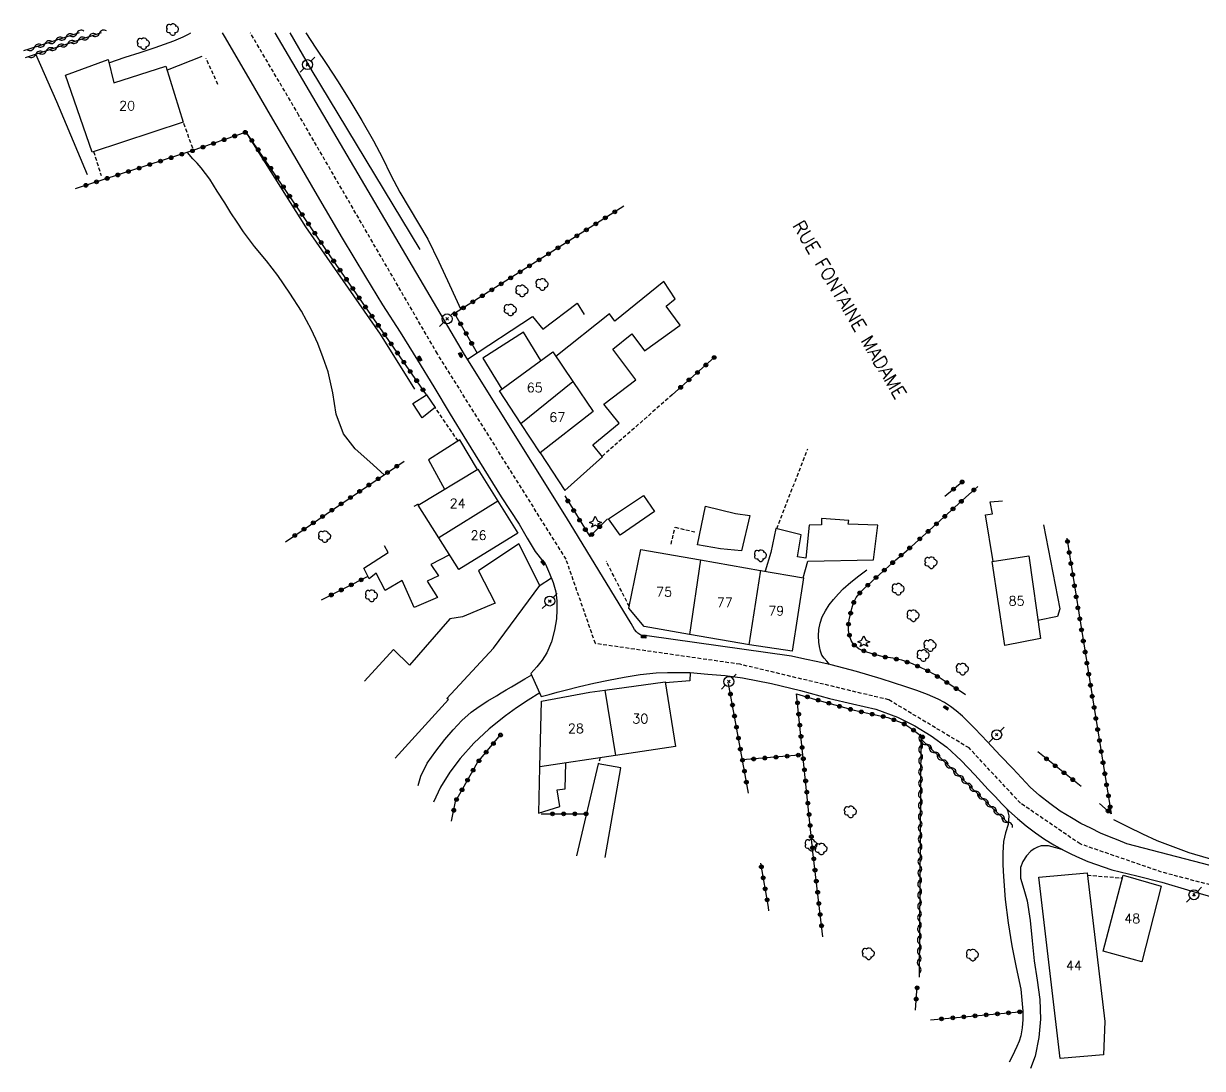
# Model space of a CAD drawing. Header units: millimetres. Extents: x 109230 to 109856, y 121000 to 122001.
# Drawn here: x 109303.2 to 109461.1, y 121861.3 to 122001.2 of the extents above; entities that cross this region are included whole.
import ezdxf
from ezdxf.enums import TextEntityAlignment as Align

# ---------------------------------------------------------------- set-up
doc = ezdxf.new("R2010")
doc.units = ezdxf.units.MM
doc.linetypes.add('DASHED', pattern=[0.75, 0.5, -0.25])
doc.layers.get('0').update_dxf_attribs({"linetype": 'CONTINUOUS'})
for name, color, linetype in [('W0001', 6, 'DASHED'), ('W0008', 7, 'CONTINUOUS'), ('W0014', 7, 'CONTINUOUS'), ('W0017', 7, 'CONTINUOUS'), ('W0101', 7, 'CONTINUOUS'), ('W0104', 1, 'CONTINUOUS'), ('W0112', 1, 'DASHED'), ('W0211', 2, 'CONTINUOUS'), ('W0214', 2, 'CONTINUOUS'), ('W0300', 7, 'CONTINUOUS'), ('W0303', 7, 'CONTINUOUS'), ('W0310', 3, 'CONTINUOUS'), ('W0322', 7, 'CONTINUOUS'), ('W0323', 7, 'CONTINUOUS'), ('W0330', 7, 'CONTINUOUS'), ('W0401', 7, 'CONTINUOUS'), ('W0473', 7, 'CONTINUOUS'), ('W0989', 7, 'CONTINUOUS'), ('W0991', 7, 'CONTINUOUS'), ('W1102', 7, 'CONTINUOUS')]:
    doc.layers.add(name, color=color, linetype=linetype)
doc.styles.get("Standard").update_dxf_attribs({"font": 'romans.shx', "width": 0.85})

# ---------------------------------------------------------------- blocks, each defined once
blk = doc.blocks.new('T300')
for p, q in [((-0.8, 0.51), (-0.86, 0.34)), ((-0.86, 0.34), (-0.86, 0.17)), ((-0.86, 0.17), (-0.74, 0.06)), ((-0.69, 0.63), (-0.8, 0.51)), ((-0.8, -0.06), (-0.74, 0.06)), ((-0.74, 0.06), (-0.69, 0.11)), ((-0.57, 0.69), (-0.69, 0.63)), ((-0.46, 0.69), (-0.57, 0.69)), ((-0.29, 0.63), (-0.46, 0.69)), ((-0.29, 0.63), (-0.17, 0.74)), ((-0.23, 0.57), (-0.29, 0.63)), ((-0.17, 0.74), (-0.06, 0.8)), ((-0.06, 0.8), (0.06, 0.8)), ((0.06, 0.8), (0.23, 0.74)), ((0.23, 0.74), (0.34, 0.63)), ((0.34, 0.63), (0.4, 0.51)), ((0.46, 0.46), (0.34, 0.46)), ((0.4, 0.51), (0.4, 0.46)), ((0.57, 0.4), (0.46, 0.46)), ((0.57, 0.4), (0.69, 0.29)), ((0.69, 0.29), (0.74, 0.17)), ((0.74, 0.06), (0.69, -0.17)), ((0.74, 0.17), (0.74, 0.06)), ((-0.8, -0.17), (-0.8, -0.06)), ((-0.8, -0.23), (-0.8, -0.17)), ((-0.74, -0.34), (-0.8, -0.23)), ((-0.69, -0.4), (-0.74, -0.34)), ((-0.51, -0.46), (-0.69, -0.4)), ((-0.4, -0.46), (-0.51, -0.46)), ((-0.4, -0.46), (-0.34, -0.46)), ((-0.34, -0.46), (-0.34, -0.4)), ((-0.34, -0.51), (-0.34, -0.46)), ((-0.29, -0.63), (-0.34, -0.51)), ((-0.17, -0.74), (-0.29, -0.63)), ((-0.06, -0.8), (-0.17, -0.74)), ((0.06, -0.8), (-0.06, -0.8)), ((0.17, -0.74), (0.06, -0.8)), ((0.23, -0.69), (0.17, -0.74)), ((0.29, -0.46), (0.23, -0.46)), ((0.29, -0.63), (0.23, -0.69)), ((0.46, -0.4), (0.29, -0.46)), ((0.34, -0.51), (0.29, -0.63)), ((0.34, -0.51), (0.34, -0.46)), ((0.57, -0.34), (0.46, -0.4)), ((0.63, -0.29), (0.57, -0.34)), ((0.69, -0.17), (0.63, -0.29))]:
    blk.add_line(p, q)
blk = doc.blocks.new('T303')
for p, q in [((-0.77, 0), (-0.28, 0.21)), ((-0.28, -0.21), (-0.77, 0)), ((-0.28, 0.21), (0, 0.83)), ((0, 0.83), (0.28, 0.21)), ((0.28, 0.21), (0.83, 0)), ((0.83, 0), (0.28, -0.21)), ((-0.49, -0.63), (-0.28, -0.21)), ((0, -0.35), (-0.49, -0.63)), ((0.56, -0.63), (0, -0.35)), ((0.28, -0.21), (0.56, -0.63))]:
    blk.add_line(p, q)
blk = doc.blocks.new('T473')
for p, q in [((-0.166667, 0.166667), (0.166667, -0.166667)), ((-0.166667, -0.166667), (0.166667, 0.166667)), ((0.500001, 0.500001), (1.000002, 1.000002)), ((-1.000002, -1.000002), (-0.500001, -0.500001))]:
    blk.add_line(p, q)
blk.add_ellipse((0, 0), major_axis=(0.471405, 0.471405), ratio=1, start_param=5.4977871438, end_param=11.780972451)
blk = doc.blocks.new('T401')
for p, q in [((-0.3, 0.3), (0, 0.3)), ((-0.3, -0.25), (-0.3, 0.3)), ((-0.3, 0.15), (0, 0.15)), ((-0.3, 0), (0, 0)), ((0, 0.3), (0, -0.25)), ((-0.3, -0.15), (0, -0.15)), ((-0.3, -0.25), (-0.3, -0.3)), ((-0.3, -0.3), (0, -0.3)), ((0, -0.3), (0, -0.25))]:
    blk.add_line(p, q)
blk = doc.blocks.new('t323o')
at = {"color": 0, "linetype": 'Continuous'}
for radius in [0.25, 0.15]:
    blk.add_circle((0, 0), radius, dxfattribs=at)
blk = doc.blocks.new('t310o')
at = {"color": 0, "linetype": 'Continuous'}
for centre, start, end in [((-0.5, 0.38), 216.8699, 323.1304), ((0.5, -0.37), 36.8699, 143.1303)]:
    blk.add_arc(centre, 0.625, start, end, dxfattribs=at)
blk = doc.blocks.new('t322o')
at = {"color": 0, "linetype": 'Continuous'}
for radius in [0.25, 0.15]:
    blk.add_circle((0, 0), radius, dxfattribs=at)

msp = doc.modelspace()

# ---------------------------------------------------------------- linework, layer by layer
at = {"layer": 'W0001'}
msp.add_lwpolyline([(109552.23, 121885.27), (109544.83, 121887.43), (109524.53, 121884.77), (109504.2, 121881.17), (109487.43, 121879.33), (109470.9, 121883.6), (109455.67, 121887.6), (109444.77, 121891.37), (109436.77, 121896.83), (109429.87, 121904.23), (109419.13, 121910.67), (109399.2, 121915.43), (109379.83, 121918.2), (109375.9, 121929.5), (109358.67, 121957), (109340.13, 121988.93), (109333.6, 122000)], dxfattribs=at)
at = {"layer": 'W0008'}
for points in [[(109362.32, 121956.92), (109336.96, 122000)], [(109373.13, 121928.83), (109373.67, 121927.6), (109374.17, 121926.38), (109374.52, 121925.12), (109374.67, 121923.93), (109374.68, 121922.73), (109374.6, 121921.53), (109374.37, 121919.98), (109373.97, 121918.42), (109373.33, 121916.98), (109372.7, 121916), (109371.97, 121915.1), (109371.2, 121914.18), (109372.58, 121911.1)], [(109373.13, 121928.83), (109372.8, 121929.23)], [(109485.72, 121882.37), (109451.02, 121891.38), (109449.83, 121891.87), (109448.67, 121892.33), (109447.48, 121892.83), (109446.17, 121893.47), (109444.87, 121894.13), (109443.58, 121894.87), (109442.1, 121895.78), (109440.68, 121896.78), (109439.32, 121897.87), (109438.08, 121899), (109436.9, 121900.22), (109435.72, 121901.47), (109434.03, 121903.23), (109432.37, 121905.07), (109430.67, 121906.82), (109429.83, 121907.63), (109429.02, 121908.47), (109428.17, 121909.22), (109427.38, 121909.78), (109426.58, 121910.3), (109425.73, 121910.78), (109424.33, 121911.4), (109422.88, 121911.92), (109421.42, 121912.4), (109418.12, 121913.5), (109414.78, 121914.48), (109411.42, 121915.37), (109409.63, 121915.77), (109407.87, 121916.13), (109406.08, 121916.52)], [(109392.52, 121914.33), (109394.87, 121914.13), (109397.2, 121913.92), (109399.52, 121913.63), (109403.43, 121912.88), (109407.32, 121911.9), (109411.2, 121910.87), (109414.28, 121910.13), (109417.37, 121909.4), (109420.3, 121908.37), (109422.6, 121907.2), (109424.82, 121905.83), (109426.9, 121904.32), (109428.83, 121902.57), (109430.63, 121900.62), (109432.43, 121898.68), (109433.37, 121897.72), (109434.28, 121896.73), (109435.22, 121895.8), (109436.37, 121894.78), (109437.53, 121893.78), (109438.77, 121892.87), (109439.98, 121892.03), (109441.23, 121891.27), (109442.53, 121890.53), (109443.6, 121890), (109444.68, 121889.5), (109445.78, 121889.03), (109449.02, 121887.93), (109452.37, 121887.12), (109455.7, 121886.27), (109459.58, 121885.12), (109463.48, 121883.97)]]:
    msp.add_lwpolyline(points, dxfattribs=at)
at = {"layer": 'W0014'}
for points in [[(109329.85, 122000), (109330.13, 121999.52), (109333.37, 121993.97), (109336.6, 121988.4)], [(109336.6, 121988.4), (109339.83, 121982.87), (109342.88, 121977.67), (109345.92, 121972.47), (109349.02, 121967.3), (109351.33, 121963.58), (109353.68, 121959.88), (109356, 121956.17), (109358.2, 121952.57), (109360.37, 121948.93), (109362.57, 121945.33), (109364.88, 121941.6), (109367.23, 121937.87), (109369.62, 121934.17), (109370.7, 121932.33), (109371.78, 121930.53), (109372.8, 121929.23)], [(109386.77, 121919.23), (109386.5, 121919.27), (109386.23, 121919.27), (109385.98, 121919.32), (109385.77, 121919.43), (109385.53, 121919.58), (109385.33, 121919.77), (109385.07, 121920.1), (109384.83, 121920.48), (109384.62, 121920.88), (109375.97, 121935.08), (109362.32, 121956.92)], [(109373.93, 121926.97), (109372.32, 121925.87)], [(109406.08, 121916.52), (109386.77, 121919.23)], [(109372.58, 121911.1), (109373.63, 121911.4), (109374.7, 121911.7), (109375.77, 121911.98), (109377.7, 121912.47), (109379.63, 121912.92), (109381.58, 121913.32), (109383.7, 121913.72), (109385.83, 121914.07), (109387.98, 121914.28), (109389.5, 121914.33), (109391, 121914.33), (109392.52, 121914.33)], [(109392.53, 121914.35), (109392.48, 121913.22), (109389.2, 121912.93)]]:
    msp.add_lwpolyline(points, dxfattribs=at)
at = {"layer": 'W0017'}
for points in [[(109314.67, 121995.98), (109316.87, 121996.7), (109318.87, 121997.33), (109320.87, 121998.02), (109322.12, 121998.47), (109323.38, 121998.9), (109324.6, 121999.43), (109324.97, 121999.62), (109325.32, 121999.82), (109325.65, 122000)], [(109327.13, 121996.83), (109322.48, 121994.98)], [(109362.72, 121956.27), (109371.42, 121961.98), (109372.77, 121960.28), (109377.37, 121963.78), (109378.33, 121962.28)], [(109411.18, 121915.42), (109410.82, 121915.83), (109410.47, 121916.23), (109410.18, 121916.67), (109409.97, 121917.2), (109409.83, 121917.8), (109409.77, 121918.38), (109409.72, 121919.23), (109409.77, 121920.1), (109409.92, 121920.93), (109410.22, 121921.78), (109410.67, 121922.6), (109411.13, 121923.37), (109411.72, 121924.12), (109412.37, 121924.87), (109413.03, 121925.53), (109414.03, 121926.42), (109415.1, 121927.27), (109416.17, 121928.08)], [(109356.09, 121899.18), (109356.43, 121900.43), (109357.32, 121902.18), (109358.47, 121903.8), (109359.68, 121905.37), (109360.78, 121906.67), (109361.93, 121907.9), (109363.2, 121909.02), (109364.28, 121909.8), (109365.42, 121910.52), (109366.57, 121911.22), (109367.22, 121911.63), (109367.9, 121912.03), (109368.58, 121912.43), (109369.48, 121912.97), (109370.4, 121913.48), (109371.3, 121914)], [(109372.37, 121911.63), (109370.82, 121910.62), (109369.28, 121909.6), (109367.8, 121908.52), (109365.62, 121906.77), (109363.57, 121904.87), (109361.7, 121902.8), (109360.32, 121900.97), (109359.08, 121899), (109358.16, 121896.98)], [(109434.93, 121896.08), (109435.02, 121895.87), (109435.13, 121895.5), (109435.22, 121895.12), (109435.13, 121894), (109434.78, 121892.87), (109434.48, 121891.72), (109434.38, 121890.17), (109434.42, 121888.6), (109434.5, 121887.03), (109434.73, 121883.93), (109435.13, 121880.83), (109435.6, 121877.73), (109436.18, 121874.82), (109436.82, 121871.92), (109437.08, 121869), (109437.07, 121867.88), (109437, 121866.77), (109436.8, 121865.68), (109436.57, 121864.97), (109436.28, 121864.27), (109435.97, 121863.58), (109435.6, 121862.82), (109435.24, 121862.15)], [(109442.42, 121890.6), (109441.52, 121890.87), (109440.5, 121891.13), (109439.52, 121891.12), (109439.03, 121890.93), (109438.58, 121890.7), (109438.17, 121890.4), (109437.57, 121889.78), (109437.1, 121889.02), (109436.78, 121888.22)], [(109436.78, 121888.22), (109436.78, 121886.8), (109437.23, 121885.3), (109437.68, 121883.78), (109438.07, 121881.12), (109438.33, 121878.42), (109438.62, 121875.73), (109439, 121873.13), (109439.37, 121870.53), (109439.43, 121867.93), (109439.22, 121865.47), (109438.73, 121862.98), (109438.12, 121861.32)]]:
    msp.add_lwpolyline(points, dxfattribs=at)
at = {"layer": 'W0101'}
for points in [[(109308.87, 121994.32), (109314.57, 121996.42), (109315.32, 121993.3), (109322.32, 121995.52), (109324.6, 121988.02), (109312.43, 121984.02)], [(109434.65, 121917.93), (109432.97, 121929.18), (109437.9, 121929.93), (109439.43, 121918.88)]]:
    msp.add_lwpolyline(points, close=True, dxfattribs=at)
for points in [[(109366.98, 121952.03), (109374.12, 121957.28), (109376.83, 121953.28)], [(109376.83, 121953.28), (109379.53, 121949.28), (109372.42, 121943.73)], [(109369.85, 121947.65), (109366.98, 121952.03)], [(109372.42, 121943.73), (109369.85, 121947.65)], [(109358.84, 121932.36), (109356.08, 121936.73), (109364.1, 121941.57)], [(109364.1, 121941.57), (109366.77, 121937.26)], [(109366.77, 121937.26), (109369.43, 121932.98)], [(109369.43, 121932.98), (109361.52, 121928.13), (109358.84, 121932.36)], [(109384.33, 121922.93), (109385.93, 121930.82), (109393.92, 121929.42)], [(109393.92, 121929.42), (109401.93, 121928.01)], [(109401.93, 121928.01), (109407.72, 121927), (109406.17, 121917.2)], [(109392.45, 121919.41), (109386.38, 121920.47), (109384.33, 121922.93)], [(109400.47, 121918.02), (109392.45, 121919.41)], [(109406.17, 121917.2), (109400.47, 121918.02)], [(109381.11, 121911.98), (109389.18, 121913.07)], [(109389.18, 121913.07), (109390.57, 121904.43), (109382.51, 121903.23)], [(109372.62, 121910.5), (109379.07, 121911.7), (109381.11, 121911.98)], [(109382.51, 121903.23), (109372.37, 121901.72), (109372.62, 121910.5)], [(109447.9, 121863.12), (109442.1, 121862.67), (109439.23, 121886.93), (109445.7, 121887.53), (109448.08, 121867.62)], [(109455.62, 121885.73), (109453, 121875.6), (109447.82, 121877), (109450.5, 121887.18)], [(109450.5, 121887.18), (109455.62, 121885.73)], [(109448.08, 121867.62), (109447.9, 121863.12)]]:
    msp.add_lwpolyline(points, dxfattribs=at)
at = {"layer": 'W0104'}
for points in [[(109372.42, 121943.73), (109375.72, 121938.7), (109380.8, 121943.2), (109379.48, 121944.82), (109383.02, 121947.7), (109380.97, 121950.28), (109385.23, 121953.5), (109382.17, 121957.63), (109384.72, 121959.67), (109386.42, 121957.4), (109391.17, 121960.83), (109389.3, 121963.38), (109390.53, 121964.37), (109389, 121966.68), (109382.42, 121961.38), (109381.72, 121962.37), (109374.55, 121956.64)], [(109372.52, 121956.1), (109370.2, 121959.92), (109364.77, 121956.42), (109367.3, 121952.25)], [(109364.03, 121941.5), (109361.67, 121945.48), (109357.47, 121942.8), (109359.62, 121938.87)], [(109355.58, 121936.6), (109356.13, 121936.9)], [(109433.1, 121929.2), (109432.07, 121935.42), (109433, 121935.57), (109432.7, 121937.17), (109434.37, 121937.32)], [(109407.65, 121927.02), (109408.28, 121929.23), (109417.1, 121929.43), (109417.67, 121934.08), (109413.7, 121934.18), (109413.78, 121934.67), (109410.1, 121934.93), (109410.1, 121934.12), (109408.47, 121934.08), (109408, 121929.63), (109406.88, 121929.83), (109407.4, 121932.78), (109403.98, 121933.63), (109403.33, 121930.4), (109402.57, 121927.9)], [(109439.87, 121934.11), (109442.02, 121922.87), (109441.72, 121921.82), (109439.1, 121921.28)], [(109360.28, 121930.08), (109357.77, 121928.77), (109358.8, 121927.27), (109357.32, 121926.57), (109358.67, 121924.37), (109355.58, 121923.02), (109353.97, 121926.67), (109351.67, 121925.33), (109350.47, 121927.62), (109349.52, 121926.87), (109348.82, 121928.28), (109352.07, 121930.38), (109351.57, 121931.28)], [(109369.57, 121931.58), (109364.17, 121927.93), (109366.4, 121923.6), (109362.03, 121921.78), (109360.33, 121921.53), (109354.92, 121915.33), (109352.77, 121917.43), (109348.91, 121913.15)], [(109353, 121902.86), (109360.17, 121910.7), (109359.92, 121910.87), (109366.17, 121917.57), (109372.4, 121925.98), (109369.57, 121931.58)], [(109372.33, 121901.67), (109372.22, 121895.48), (109375.08, 121896.37), (109374.7, 121898.63), (109375.77, 121898.77), (109375.85, 121902.23)], [(109380.22, 121902.1), (109377.28, 121889.77)], [(109381.13, 121889.57), (109383.23, 121901.58), (109380.22, 121902.1)]]:
    msp.add_lwpolyline(points, dxfattribs=at)
for points in [[(109355.38, 121950.33), (109357.22, 121951.53), (109358.37, 121949.8), (109356.62, 121948.43)], [(109387.73, 121935.87), (109383.17, 121932.72), (109381.58, 121934.92), (109386.27, 121938.03)], [(109399.4, 121930.62), (109396.6, 121930.88), (109393.5, 121931.43), (109394.6, 121936.6), (109398.6, 121935.63), (109400.52, 121935.37)]]:
    msp.add_lwpolyline(points, close=True, dxfattribs=at)
at = {"layer": 'W0112'}
for points in [[(109329.27, 121993.07), (109327.7, 121996.52)], [(109324.68, 121987.87), (109325.98, 121984.23)], [(109312.62, 121984.08), (109313.63, 121980.88)], [(109390.13, 121951.52), (109380.73, 121943.27)], [(109361.43, 121945.33), (109358.37, 121949.8)], [(109404.12, 121933.6), (109408.27, 121944.27)], [(109389.97, 121931.5), (109390.5, 121933.77), (109393.17, 121933.17)], [(109384.38, 121923.17), (109381.27, 121929.23)], [(109380.47, 121902.93), (109380.22, 121902.12)], [(109445.73, 121887.2), (109450.42, 121886.82)]]:
    msp.add_lwpolyline(points, dxfattribs=at)
at = {"layer": 'W0211'}
for points in [[(109338.9, 122000), (109341.73, 121995.12), (109356.33, 121970.98)], [(109311.82, 121980.97), (109307.68, 121990.72), (109304.87, 121997.1)], [(109355.67, 121952.27), (109351.03, 121959.63), (109341.07, 121974), (109333.07, 121986.7)]]:
    msp.add_lwpolyline(points, dxfattribs=at)
at = {"layer": 'W0214'}
msp.add_lwpolyline([(109351.52, 121940.78), (109349.6, 121942.52), (109347.67, 121944.3), (109346.08, 121946.3), (109345.13, 121948.9), (109344.67, 121951.77), (109344.03, 121954.57), (109343.38, 121956.48), (109342.67, 121958.38), (109341.83, 121960.22), (109340.48, 121962.72), (109338.92, 121965.12), (109337.28, 121967.47), (109335.77, 121969.43), (109334.18, 121971.37), (109332.68, 121973.33), (109331.83, 121974.62), (109331.02, 121975.9), (109330.2, 121977.2), (109329.18, 121978.8), (109328.17, 121980.4), (109327.03, 121981.92), (109326.5, 121982.53), (109325.92, 121983.13), (109325.18, 121983.97)], dxfattribs=at)
at = {"layer": 'W0310'}
for points in [[(109310.67, 122000), (109303.93, 121997.78), (109303.24, 121997.59)], [(109313.62, 122000), (109303.44, 121996.63)], [(109435.15, 121894.13), (109423.4, 121905.43), (109423.18, 121873.52)]]:
    msp.add_lwpolyline(points, dxfattribs=at)
at = {"layer": 'W0322'}
msp.add_lwpolyline([(109429.38, 121911.32), (109428.67, 121911.82), (109427.97, 121912.3), (109427.23, 121912.78), (109426.28, 121913.4), (109425.32, 121914), (109424.32, 121914.57), (109423.2, 121915.1), (109422.07, 121915.57), (109420.88, 121915.97), (109419.67, 121916.23), (109418.42, 121916.43), (109417.22, 121916.73), (109416.18, 121917.07), (109415.18, 121917.47), (109414.4, 121918.08), (109414.08, 121918.63), (109413.87, 121919.3), (109413.73, 121919.97), (109413.72, 121920.68), (109413.82, 121921.4), (109413.98, 121922.12), (109414.18, 121922.9), (109414.42, 121923.67), (109414.77, 121924.37), (109415.33, 121925.1), (109416.03, 121925.77), (109416.77, 121926.42), (109417.52, 121927.13), (109418.28, 121927.82), (109419.07, 121928.52), (109420.08, 121929.42), (109421.12, 121930.32), (109422.17, 121931.22)], dxfattribs=at)
at = {"layer": 'W0323'}
for points in [[(109357.2, 121951.52), (109344.32, 121970.1), (109333.07, 121986.7), (109325.8, 121984.17), (109310.16, 121979.1)], [(109383.66, 121976.79), (109360.98, 121962.42), (109364, 121957.1)], [(109395.8, 121956.56), (109390.13, 121951.52)], [(109338.33, 121931.84), (109347.12, 121937.82), (109354.23, 121942.63)], [(109426.63, 121937.92), (109428.95, 121939.85)], [(109431.05, 121939.24), (109429.42, 121937.77)], [(109375.73, 121937.97), (109379.07, 121932.52), (109381.47, 121934.92)], [(109429.42, 121937.77), (109422.17, 121931.22)], [(109442.99, 121932.3), (109444.57, 121922.3), (109448.93, 121895.42), (109447.37, 121896.77)], [(109349.37, 121927.18), (109343.12, 121924.03)], [(109400.32, 121898.17), (109397.67, 121912.88)], [(109410.29, 121878.94), (109408.97, 121890.3), (109406.78, 121911.48)], [(109406.78, 121911.48), (109409.33, 121910.73), (109411.9, 121909.98), (109414.48, 121909.27), (109416.73, 121908.78), (109419.02, 121908.3), (109421.12, 121907.5), (109422.07, 121906.9), (109422.97, 121906.2), (109423.87, 121905.52)], [(109360.57, 121894.41), (109361.1, 121897.08), (109364.03, 121902.27), (109367.13, 121905.97)], [(109407.63, 121903.32), (109399.53, 121902.62)], [(109444.9, 121899.08), (109439.07, 121903.7)], [(109372.58, 121895.4), (109378.63, 121895.4)], [(109403.07, 121882.4), (109403, 121882.92), (109401.97, 121888.82)], [(109422.69, 121869.12), (109422.93, 121872.32)], [(109424.71, 121867.82), (109437.08, 121868.93)]]:
    msp.add_lwpolyline(points, dxfattribs=at)
at = {"layer": 'W0330'}
for points in [[(109341.07, 122000), (109342.4, 121997.93), (109343.87, 121995.73), (109345.28, 121993.53), (109346.93, 121990.9), (109348.53, 121988.22), (109350.1, 121985.52), (109351.3, 121983.23), (109352.43, 121980.92), (109353.63, 121978.63), (109354.88, 121976.53), (109356.13, 121974.47), (109357.37, 121972.33), (109358.88, 121969.32), (109360.3, 121966.23), (109361.83, 121962.95)], [(109449.23, 121894.63), (109451.17, 121893.68), (109453.1, 121892.73), (109455.03, 121891.83), (109459.32, 121890.23), (109463.72, 121888.93), (109468.17, 121887.73), (109472.92, 121886.52), (109477.7, 121885.43), (109482.52, 121884.53), (109485.42, 121884.03), (109488.32, 121883.62), (109491.23, 121883.42), (109494.8, 121883.67), (109498.33, 121884.22), (109501.9, 121884.82), (109507.1, 121885.62), (109512.3, 121886.47), (109517.48, 121887.32), (109525.23, 121888.58), (109533, 121889.87), (109540.77, 121891.13)]]:
    msp.add_lwpolyline(points, dxfattribs=at)
at = {"layer": 'W1102'}
for points in [[(109369.85, 121947.65), (109376.83, 121953.28)], [(109366.78, 121937.27), (109358.85, 121932.37)], [(109393.92, 121929.42), (109392.45, 121919.41)], [(109401.93, 121928.02), (109400.37, 121918.03)], [(109381.11, 121911.98), (109382.51, 121903.23)]]:
    msp.add_lwpolyline(points, dxfattribs=at)

# ---------------------------------------------------------------- block references
at = {"layer": 'W0300'}
for p in [(109323.23, 122000.42), (109319.33, 121998.53), (109370.03, 121965.42), (109372.73, 121966.28), (109368.47, 121962.87), (109343.6, 121932.52), (109401.98, 121929.97), (109424.82, 121929.02), (109349.88, 121924.6), (109420.42, 121925.48), (109422.43, 121921.93), (109424.7, 121917.93), (109423.77, 121916.6), (109429.03, 121914.78), (109414.03, 121895.67), (109408.77, 121891.22), (109410.1, 121890.7), (109416.43, 121876.68), (109430.38, 121876.5)]:
    msp.add_blockref('T300', p, dxfattribs=at)
at = {"layer": 'W0303'}
for p in [(109379.82, 121934.42), (109415.77, 121918.43)]:
    msp.add_blockref('T303', p, dxfattribs=at)
at = {"layer": 'W0310'}
for p, rotation in [((109306.1, 121998.5), 198.2259294645046), ((109307.53, 121998.97), 198.2259294645046), ((109308.95, 121999.44), 198.2259294645046), ((109309.14, 121998.52), 198.3071579873361), ((109310.38, 121999.9), 198.2259294645046), ((109310.56, 121998.99), 198.3071579873361), ((109311.99, 121999.46), 198.3071579873361), ((109313.41, 121999.93), 198.3071579873361), ((109304.68, 121998.03), 198.2259294645046), ((109304.87, 121997.1), 198.3071579873361), ((109306.29, 121997.57), 198.3071579873361), ((109307.71, 121998.04), 198.3071579873361), ((109423.4, 121905.02), 269.6104464039007), ((109423.39, 121903.52), 269.6104464039007), ((109424.18, 121904.68), 136.1184306239851), ((109425.26, 121903.64), 136.1184306239851), ((109423.38, 121902.02), 269.6104464039007), ((109426.34, 121902.6), 136.1184306239851), ((109423.37, 121900.52), 269.6104464039007), ((109427.42, 121901.56), 136.1184306239851), ((109428.51, 121900.52), 136.1184306239851), ((109423.36, 121899.02), 269.6104464039007), ((109429.59, 121899.48), 136.1184306239851), ((109423.35, 121897.52), 269.6104464039007), ((109430.67, 121898.44), 136.1184306239851), ((109431.75, 121897.4), 136.1184306239851), ((109423.34, 121896.02), 269.6104464039007), ((109432.83, 121896.36), 136.1184306239851), ((109423.33, 121894.52), 269.6104464039007), ((109433.91, 121895.32), 136.1184306239851), ((109434.99, 121894.28), 136.1184306239851), ((109423.32, 121893.02), 269.6104464039007), ((109423.31, 121891.52), 269.6104464039007), ((109423.3, 121890.02), 269.6104464039007), ((109423.28, 121888.52), 269.6104464039007), ((109423.27, 121887.02), 269.6104464039007), ((109423.26, 121885.52), 269.6104464039007), ((109423.25, 121884.02), 269.6104464039007), ((109423.24, 121882.52), 269.6104464039007), ((109423.23, 121881.02), 269.6104464039007), ((109423.21, 121878.02), 269.6104464039007), ((109423.22, 121879.52), 269.6104464039007), ((109423.2, 121876.52), 269.6104464039007), ((109423.19, 121875.02), 269.6104464039007)]:
    msp.add_blockref('t310o', p, dxfattribs=dict(at, rotation=rotation))
at = {"layer": 'W0322'}
for p, rotation in [((109421.92, 121931), 40.60129464520065), ((109420.78, 121930.03), 41.03651295813701), ((109418.53, 121928.04), 41.76029970438394), ((109419.65, 121929.04), 41.53538219869846), ((109417.42, 121927.04), 43.67141382063927), ((109415.24, 121924.98), 52.32578679804746), ((109416.32, 121926.02), 41.52677110868322), ((109414.44, 121923.72), 63.43494882244558), ((109414.02, 121922.28), 75.67143366197173), ((109413.73, 121920.81), 82.06017400331378), ((109413.86, 121919.32), 101.3594819975665), ((109414.51, 121918), 141.8072421530228), ((109415.78, 121917.23), 158.1985905132169), ((109417.2, 121916.74), 162.0986402161579), ((109418.66, 121916.39), 170.9097230786574), ((109420.14, 121916.13), 167.660912722185), ((109421.58, 121915.73), 161.33308572531), ((109422.98, 121915.19), 157.5995202429319), ((109424.34, 121914.56), 150.446763345145), ((109425.63, 121913.8), 148.1548394711045), ((109426.9, 121913), 146.9973366101733), ((109428.15, 121912.17), 145.3943244478369)]:
    msp.add_blockref('t322o', p, dxfattribs=dict(at, rotation=rotation))
at = {"layer": 'W0323'}
for p, rotation in [((109331.52, 121986.16), 199.2166131050032), ((109332.94, 121986.65), 199.2166131050032), ((109327.27, 121984.68), 199.2166131050032), ((109328.69, 121985.17), 199.2166131050032), ((109330.1, 121985.67), 199.2166131050032), ((109333.83, 121985.57), 124.1259191287642), ((109323, 121983.26), 197.9464261967959), ((109324.43, 121983.72), 197.9464261967959), ((109325.86, 121984.19), 199.2166131050032), ((109334.67, 121984.33), 124.1259191287642), ((109335.51, 121983.09), 124.1259191287642), ((109317.29, 121981.41), 197.9464261967959), ((109318.72, 121981.87), 197.9464261967959), ((109320.15, 121982.34), 197.9464261967959), ((109321.58, 121982.8), 197.9464261967959), ((109336.36, 121981.85), 124.1259191287642), ((109313.01, 121980.03), 197.9464261967959), ((109314.44, 121980.49), 197.9464261967959), ((109315.87, 121980.95), 197.9464261967959), ((109337.2, 121980.6), 124.1259191287642), ((109311.59, 121979.56), 197.9464261967959), ((109338.04, 121979.36), 124.1259191287642), ((109338.88, 121978.12), 124.1259191287642), ((109339.72, 121976.88), 124.1259191287642), ((109340.56, 121975.64), 124.1259191287642), ((109381.16, 121975.2), 212.3665229216502), ((109382.43, 121976.01), 212.3665229216502), ((109341.41, 121974.4), 124.1259191287642), ((109378.62, 121973.6), 212.3665229216502), ((109379.89, 121974.4), 212.3665229216502), ((109342.25, 121973.15), 124.1259191287642), ((109343.09, 121971.91), 124.1259191287642), ((109376.09, 121971.99), 212.3665229216502), ((109377.36, 121972.8), 212.3665229216502), ((109343.93, 121970.67), 124.1259191287642), ((109373.56, 121970.39), 212.3665229216502), ((109374.82, 121971.19), 212.3665229216502), ((109344.78, 121969.43), 124.7323329782761), ((109371.02, 121968.78), 212.3665229216502), ((109372.29, 121969.58), 212.3665229216502), ((109345.63, 121968.2), 124.7323329782761), ((109368.49, 121967.17), 212.3665229216502), ((109369.76, 121967.98), 212.3665229216502), ((109346.49, 121966.97), 124.7323329782761), ((109347.34, 121965.74), 124.7323329782761), ((109365.96, 121965.57), 212.3665229216502), ((109367.22, 121966.37), 212.3665229216502), ((109348.2, 121964.5), 124.7323329782761), ((109363.42, 121963.96), 212.3665229216502), ((109364.69, 121964.77), 212.3665229216502), ((109349.05, 121963.27), 124.7323329782761), ((109362.15, 121963.16), 212.3665229216502), ((109349.91, 121962.04), 124.7323329782761), ((109350.76, 121960.81), 124.7323329782761), ((109361.04, 121962.32), 299.5716704069226), ((109361.78, 121961.01), 299.5716704069226), ((109351.62, 121959.57), 124.7323329782761), ((109362.52, 121959.71), 299.5716704069226), ((109352.47, 121958.34), 124.7323329782761), ((109363.26, 121958.4), 299.5716704069226), ((109353.32, 121957.11), 124.7323329782761), ((109395.74, 121956.5), 221.6525239502337), ((109354.18, 121955.87), 124.7323329782761), ((109355.03, 121954.64), 124.7323329782761), ((109393.5, 121954.51), 221.6525239502337), ((109394.62, 121955.5), 221.6525239502337), ((109355.89, 121953.41), 124.7323329782761), ((109392.37, 121953.51), 221.6525239502337), ((109356.74, 121952.18), 124.7323329782761), ((109391.25, 121952.51), 221.6525239502337), ((109353.23, 121941.95), 34.08954098766219), ((109350.74, 121940.27), 34.08954098766219), ((109351.98, 121941.11), 34.08954098766219), ((109349.5, 121939.43), 34.08954098766219), ((109427.79, 121938.88), 39.79779690228811), ((109428.94, 121939.84), 39.79779690228811), ((109430.53, 121938.77), 222.0643265535445), ((109347.02, 121937.75), 34.23327727359605), ((109348.26, 121938.59), 34.08954098766219), ((109376.14, 121937.3), 301.4559233550829), ((109428.85, 121937.25), 222.0961811349164), ((109344.54, 121936.06), 34.23327727359605), ((109345.78, 121936.9), 34.23327727359605), ((109376.92, 121936.02), 301.4559233550829), ((109427.73, 121936.24), 222.0961811349164), ((109342.05, 121934.37), 34.23327727359605), ((109343.29, 121935.22), 34.23327727359605), ((109377.71, 121934.74), 301.4559233550829), ((109425.51, 121934.23), 222.0961811349164), ((109426.62, 121935.24), 222.0961811349164), ((109339.57, 121932.68), 34.23327727359605), ((109340.81, 121933.53), 34.23327727359605), ((109378.49, 121933.46), 301.4559233550829), ((109379.35, 121932.8), 44.9999999998263), ((109380.41, 121933.86), 44.9999999998263), ((109424.39, 121933.23), 222.0961811349164), ((109423.28, 121932.22), 222.0961811349164), ((109443.06, 121931.88), 278.9575149445241), ((109443.29, 121930.4), 278.9575149445241), ((109443.52, 121928.92), 278.9575149445241), ((109347.14, 121926.06), 206.7481041629853), ((109348.47, 121926.73), 206.7481041629853), ((109443.76, 121927.43), 278.9575149445241), ((109344.46, 121924.71), 206.7481041629853), ((109345.8, 121925.38), 206.7481041629853), ((109443.99, 121925.95), 278.9575149445241), ((109444.22, 121924.47), 278.9575149445241), ((109444.46, 121922.99), 278.9575149445241), ((109444.7, 121921.51), 279.2247209495434), ((109444.94, 121920.03), 279.2247209495434), ((109445.18, 121918.55), 279.2247209495434), ((109445.42, 121917.07), 279.2247209495434), ((109445.66, 121915.59), 279.2247209495434), ((109445.9, 121914.1), 279.2247209495434), ((109446.14, 121912.62), 279.2247209495434), ((109397.92, 121911.45), 100.2081974611249), ((109408.22, 121911.06), 343.6104596659829), ((109409.66, 121910.64), 343.7132290013496), ((109446.38, 121911.14), 279.2247209495434), ((109398.19, 121909.98), 100.2081974611249), ((109406.91, 121910.26), 95.88648447588356), ((109407.06, 121908.76), 95.88648447588356), ((109411.1, 121910.22), 343.7132290013496), ((109412.54, 121909.8), 344.5067829983572), ((109413.99, 121909.4), 344.5067829983572), ((109415.45, 121909.06), 347.8600350458559), ((109416.91, 121908.74), 348.0595169006211), ((109446.62, 121909.66), 279.2247209495434), ((109398.46, 121908.5), 100.2081974611249), ((109407.22, 121907.27), 95.88648447588356), ((109418.38, 121908.43), 348.0595169006211), ((109419.81, 121908), 339.145541960273), ((109421.2, 121907.44), 327.7243556850922), ((109446.86, 121908.18), 279.2247209495434), ((109367.13, 121905.96), 50.04245106909577), ((109398.72, 121907.02), 100.2081974611249), ((109407.37, 121905.78), 95.88648447588356), ((109422.45, 121906.61), 322.1250163492866), ((109423.64, 121905.69), 322.8055413111148), ((109447.1, 121906.7), 279.2247209495434), ((109366.17, 121904.81), 50.04245106909577), ((109398.99, 121905.55), 100.2081974611249), ((109399.25, 121904.07), 100.2081974611249), ((109407.52, 121904.29), 95.88648447588356), ((109447.34, 121905.22), 279.2247209495434), ((109364.24, 121902.51), 50.04245106909577), ((109365.2, 121903.66), 50.04245106909577), ((109399.52, 121902.6), 100.2081974611249), ((109401.03, 121902.75), 184.9392155421022), ((109402.52, 121902.88), 184.9392155421022), ((109404.02, 121903), 184.9392155421022), ((109405.51, 121903.13), 184.9392155421022), ((109407.01, 121903.26), 184.9392155421022), ((109407.68, 121902.79), 95.88648447588356), ((109440.24, 121902.77), 141.637295239204), ((109447.58, 121903.74), 279.2247209495434), ((109363.45, 121901.24), 60.49971602610735), ((109399.79, 121901.12), 100.2081974611249), ((109407.83, 121901.3), 95.88648447588356), ((109441.42, 121901.84), 141.637295239204), ((109442.6, 121900.91), 141.637295239204), ((109447.82, 121902.26), 279.2247209495434), ((109362.71, 121899.93), 60.49971602610735), ((109400.05, 121899.64), 100.2081974611249), ((109407.99, 121899.81), 95.88648447588356), ((109443.77, 121899.98), 141.637295239204), ((109448.06, 121900.78), 279.2247209495434), ((109448.3, 121899.3), 279.2247209495434), ((109361.97, 121898.63), 60.49971602610735), ((109408.14, 121898.32), 95.88648447588356), ((109448.54, 121897.82), 279.2247209495434), ((109361.24, 121897.32), 60.49971602610735), ((109408.29, 121896.83), 95.88648447588356), ((109448.78, 121896.34), 279.2247209495434), ((109360.86, 121895.88), 78.82075763473908), ((109408.45, 121895.33), 95.88648447588356), ((109448.5, 121895.79), 139.2363947990483), ((109408.6, 121893.84), 95.88648447588356), ((109408.76, 121892.35), 95.88648447588356), ((109408.91, 121890.86), 95.88648447588356), ((109402.06, 121888.31), 99.9309567300583), ((109409.08, 121889.37), 96.63758799914775), ((109402.31, 121886.84), 99.9309567300583), ((109409.25, 121887.88), 96.63758799914775), ((109402.57, 121885.36), 99.9309567300583), ((109409.42, 121886.39), 96.63758799914775), ((109402.83, 121883.88), 99.9309567300583), ((109409.6, 121884.9), 96.63758799914775), ((109409.77, 121883.41), 96.63758799914775), ((109409.94, 121881.92), 96.63758799914775), ((109410.12, 121880.43), 96.63758799914775), ((109422.92, 121872.11), 85.58583332719768), ((109422.8, 121870.61), 85.58583332719768), ((109426.2, 121867.95), 5.140797928557335), ((109427.7, 121868.09), 5.140797928557335), ((109429.19, 121868.22), 5.140797928557335), ((109430.68, 121868.36), 5.140797928557335), ((109432.18, 121868.49), 5.140797928557335), ((109433.67, 121868.63), 5.140797928557335), ((109435.17, 121868.76), 5.140797928557335), ((109436.66, 121868.89), 5.140797928557335)]:
    msp.add_blockref('t323o', p, dxfattribs=dict(at, rotation=rotation))
for p in [(109374.08, 121895.4), (109375.58, 121895.4), (109377.08, 121895.4), (109378.58, 121895.4)]:
    msp.add_blockref('t323o', p, dxfattribs=at)
at = {"layer": 'W0401'}
for p, rotation in [((109356.17, 121956.27), 211.4295749097209), ((109361.9, 121956.93), 30.47495534160691), ((109372.93, 121929.12), 39.77737246284079), ((109386.32, 121919.27), 89.99999931675468), ((109426.88, 121909.72), 57.12747363402055)]:
    msp.add_blockref('T401', p, dxfattribs=dict(at, rotation=rotation))
at = {"layer": 'W0473'}
for p in [(109341.27, 121995.72), (109359.97, 121961.68), (109373.72, 121923.9), (109397.7, 121913.12), (109433.58, 121906), (109460, 121884.57)]:
    msp.add_blockref('T473', p, dxfattribs=at)

# ---------------------------------------------------------------- texts
at = {"layer": 'W0989'}
msp.add_text('RUE FONTAINE MADAME', height=1.75, rotation=300.6855, dxfattribs=at).set_placement((109406.16, 121974.17))
at = {"layer": 'W0991'}
for s, p in [('20', (109317.11, 121990.22)), ('65', (109371.7, 121952.47)), ('67', (109374.73, 121948.51)), ('24', (109361.38, 121936.97)), ('26', (109364.18, 121932.7)), ('75', (109389.03, 121925.11)), ('77', (109397.17, 121923.72)), ('79', (109404.05, 121922.61)), ('85', (109436.24, 121923.93)), ('28', (109377.22, 121906.85)), ('30', (109385.85, 121908.15)), ('48', (109451.73, 121881.39)), ('44', (109443.91, 121875.1))]:
    msp.add_text(s, height=1.25, dxfattribs=at).set_placement(p, align=Align.MIDDLE_CENTER)

doc.saveas('drawing.dxf')
